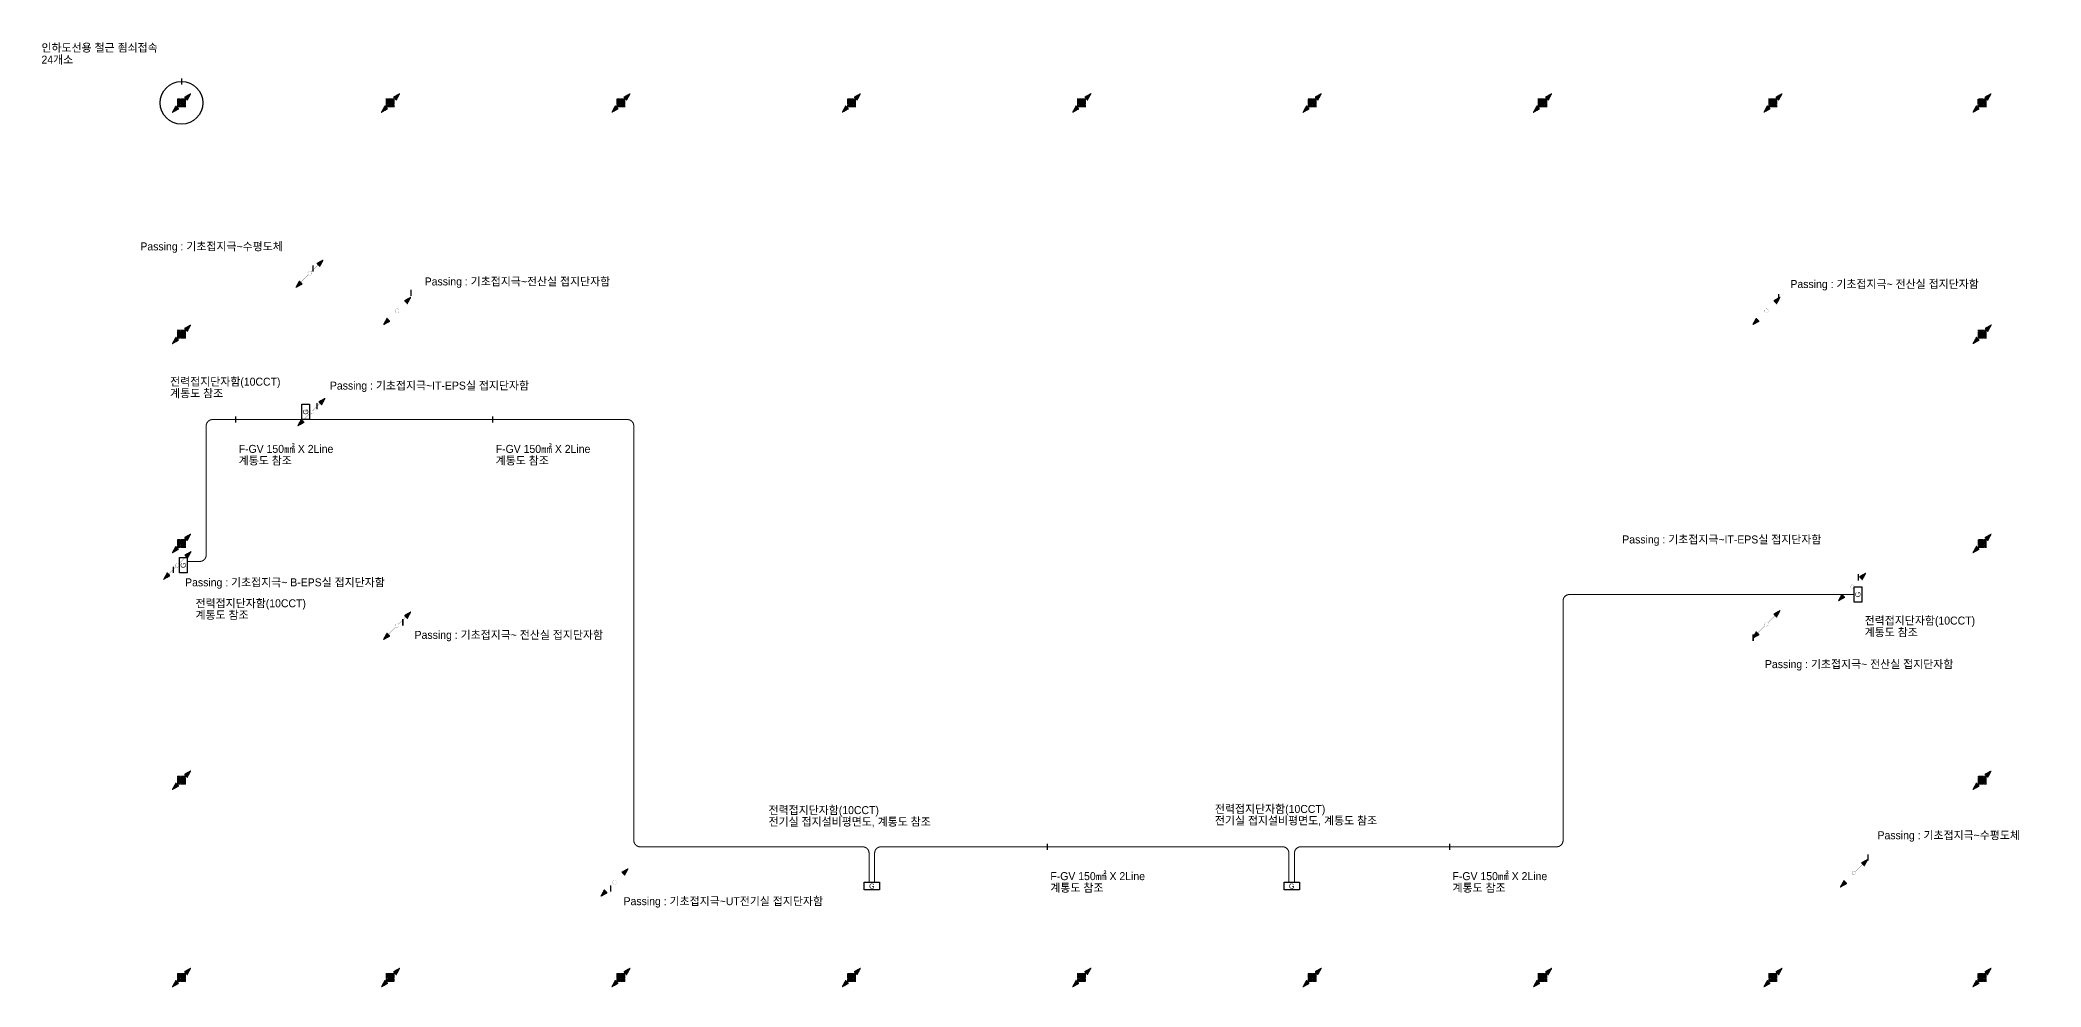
# Model space of a CAD drawing. Header units: millimetres. Extents: x 84495 to 502050, y -708375 to 1238700.
# Drawn here: x 85922 to 179717, y 463557 to 507947 of the extents above; entities that cross this region are included whole.
import ezdxf
from ezdxf.enums import TextEntityAlignment as Align

# ---------------------------------------------------------------- set-up
doc = ezdxf.new("R2010")
doc.units = ezdxf.units.MM
doc.header["$LTSCALE"] = 150
doc.set_wipeout_variables(frame=1)
doc.linetypes.add('C2', pattern=[18.5, 13.5, -2, 1, -2])
doc.layers.get('0').update_dxf_attribs({"lineweight": 0})
for name, color, linetype in [('------02 Etc Panel', 3, 'Continuous'), ('------99 Grounding and Lightning', 3, 'Continuous'), ('-----09 E-WIRE-GV', 2, 'Continuous'), ('-----20 General Symbol', 3, 'Continuous'), ('-----29 Indicator', 1, 'Continuous'), ('-----30 Text', 2, 'Continuous')]:
    doc.layers.add(name, color=color, linetype=linetype)
doc.styles.add('ELEC', font='')
doc.styles.get('ELEC').set_extended_font_data('Dotum')
pattern_1 = [(180, (845852.563, 610254.6404), (-1e-14, -6.25), [])]

# ---------------------------------------------------------------- blocks, each defined once
blk = doc.blocks.new('구조체접속')
h = blk.add_hatch()
h.set_pattern_fill('ANGLE', color=1, scale=200)
h.set_pattern_definition([(0, (0, 0), (0, 55), [40, -15]), (90, (0, 0), (-55, 3e-15), [40, -15])])
h.paths.add_polyline_path([(168, 168), (-168, 168), (-168, -168), (168, -168)])
at = {"color": 1}
for p, q in [((166, 168), (168, 166)), ((-168, -166), (-166, -168))]:
    blk.add_line(p, q, dxfattribs=at)
at = {"color": 1, "const_width": 2}
blk.add_lwpolyline([(168, 168), (-168, 168), (-168, -168), (168, -168)], close=True, dxfattribs=at)
blk = doc.blocks.new("'인하도선용 수직철근 또는 철골")
h = blk.add_hatch()
h.set_pattern_fill('ANSI31', color=256, scale=50, angle=135)
h.set_pattern_definition(pattern_1)
h.paths.add_polyline_path([(291, 293), (180, 89), (88, 181)])
h = blk.add_hatch()
h.set_pattern_fill('ANSI31', color=256, scale=50, angle=135)
h.set_pattern_definition(pattern_1)
h.paths.add_polyline_path([(-291, -293), (-180, -89), (-88, -181)])
at = {"const_width": 3.93}
for points in [[(293, 293), (181, 88), (88, 181), (293, 293)], [(-293, -293), (-181, -88), (-88, -181), (-293, -293)]]:
    blk.add_lwpolyline(points, dxfattribs=at)
at = {"xscale": 0.8, "yscale": 0.8, "zscale": 0.8}
blk.add_blockref('구조체접속', (0, 0), dxfattribs=at)
blk = doc.blocks.new('입상입하1')
h = blk.add_hatch()
h.set_pattern_fill('ANSI31', color=256, scale=50, angle=135)
h.set_pattern_definition([(180, (845993.8846, 610394.13), (-1e-14, -6.25), [])])
h.paths.add_polyline_path([(432, 432), (321, 228), (229, 321)])
at = {"const_width": 3.93}
blk.add_lwpolyline([(0, 61, -1), (0, -61, -1), (0, 61)], format="xyb", dxfattribs=at)
for points in [[(43, 43), (275, 275)], [(434, 433), (322, 227), (229, 321), (434, 433)]]:
    blk.add_lwpolyline(points, dxfattribs=at)
blk = doc.blocks.new('C01')
blk.add_lwpolyline([(-300, 0), (-300, 300), (300, 300), (300, 0)], close=True)
at = {"style": 'ELEC'}
blk.add_text('G', height=200, dxfattribs=at).set_placement((0, 150), align=Align.MIDDLE)

msp = doc.modelspace()

# ---------------------------------------------------------------- linework, layer by layer
at = {"layer": '-----09 E-WIRE-GV', "color": 1, "linetype": 'C2', "ltscale": 0.3, "const_width": 50}
msp.add_lwpolyline([(98194, 490156), (94011, 490156, 0.414214), (93711, 489856), (93711, 483805, -0.414214), (93411, 483505), (92814, 483505)], format="xyb", dxfattribs=at)
at = {"layer": '-----09 E-WIRE-GV', "color": 1, "linetype": 'C2', "ltscale": 0.3, "const_width": 50, "elevation": 0}
msp.add_lwpolyline([(144463, 468465), (144463, 469829, 0.414214), (144163, 470129), (125344, 470129, 0.414214), (125044, 469829), (125044, 468465)], format="xyb", dxfattribs=at)
at = {"layer": '-----29 Indicator', "elevation": 0}
for points in [[(98339, 498244, 0, 0, 0), (98723, 498244, 0, 0, 0), (98723, 497381, 64.2, 64.2, 0), (98723, 497081, 0, 0, 0)], [(133143, 469115, 0, 0, 0), (133143, 469978, 64.2, 64.2, 0), (133143, 470279, 0, 0, 0)]]:
    msp.add_lwpolyline(points, format="xyseb", dxfattribs=at)
at = {"layer": '-----29 Indicator'}
for points in [[(95098, 489142, 0, 0, 0), (95098, 490005, 64.2, 64.2, 0), (95098, 490306, 0, 0, 0)], [(107146, 489142, 0, 0, 0), (107146, 490005, 64.2, 64.2, 0), (107146, 490306, 0, 0, 0)], [(151996, 469115, 0, 0, 0), (151996, 469978, 64.2, 64.2, 0), (151996, 470279, 0, 0, 0)]]:
    msp.add_lwpolyline(points, format="xyseb", dxfattribs=at)
msp.add_circle((92557, 505002), 1000, dxfattribs=at)

# ---------------------------------------------------------------- block references
at = {"layer": '------02 Etc Panel', "xscale": 1.199999999953434, "yscale": 1.199999999953434, "zscale": 1.199999999953434, "rotation": 90}
for p in [(98554, 490516), (92814, 483325), (171314, 481955)]:
    msp.add_blockref('C01', p, dxfattribs=at)
at = {"layer": '------02 Etc Panel'}
for p, xscale, yscale, zscale in [((124914, 468105), 1.199999999953434, 1.199999999953434, 1.199999999953434), ((144594, 468105), 1.2, 1.2, 1.2)]:
    msp.add_blockref('C01', p, dxfattribs=dict(at, xscale=xscale, yscale=yscale, zscale=zscale))
at = {"layer": '------99 Grounding and Lightning', "xscale": 1.5, "yscale": 1.5, "zscale": 1.5}
for p in [(92557, 505002), (102354, 505005), (113154, 505005), (123954, 505005), (134754, 505005), (145554, 505005), (156354, 505005), (167154, 505005), (176950, 505002), (92557, 494158), (176957, 494158), (92554, 484355), (176954, 484355), (92557, 473258), (176957, 473258), (92557, 464008), (102354, 464005), (113154, 464008), (123954, 464008), (134754, 464008), (145554, 464008), (156354, 464005), (167154, 464005), (176950, 464008)]:
    msp.add_blockref("'인하도선용 수직철근 또는 철골", p, dxfattribs=at)
at = {"layer": '-----20 General Symbol', "xscale": 1.5, "yscale": 1.5, "zscale": 1.5}
for p in [(98557, 497002), (102662, 495255), (166846, 495255), (98646, 490516), (92362, 483325), (170862, 482315), (166846, 480563), (102662, 480497), (112849, 468462), (170957, 468902)]:
    msp.add_blockref('입상입하1', p, dxfattribs=at)
at = {"layer": '-----20 General Symbol', "xscale": 1.5, "yscale": 1.5, "zscale": 1.5, "rotation": 180}
for p in [(98557, 497002), (102662, 495255), (166846, 495255), (98646, 490516), (92362, 483325), (170862, 482315), (102662, 480497), (166846, 480563), (170957, 468899), (112849, 468462)]:
    msp.add_blockref('입상입하1', p, dxfattribs=at)

# ---------------------------------------------------------------- wipeouts: each hides what was drawn before it
for points in [[(85922, 507947), (92172, 507947), (92172, 506697), (85922, 506697)], [(103797, 497012), (113857, 497012), (113857, 496262), (103797, 496262)], [(159967, 484918), (170670, 484918), (170670, 484168), (159967, 484168)], [(93074, 481905), (98989, 481905), (98989, 480655), (93074, 480655)], [(171315, 481095), (177268, 481095), (177268, 479845), (171315, 479845)], [(119888, 472191), (128786, 472191), (128786, 470941), (119888, 470941)], [(140811, 472245), (149709, 472245), (149709, 470995), (140811, 470995)], [(171993, 471018), (179717, 471018), (179717, 470268), (171993, 470268)]]:
    msp.add_wipeout(points).dxf.layer = '-----29 Indicator'

# ---------------------------------------------------------------- next in the draw order: linework, layer by layer
at = {"layer": '-----09 E-WIRE-GV', "color": 1, "linetype": 'C2', "ltscale": 0.3, "const_width": 50}
for points in [[(124783, 468465), (124783, 469829, 0.414214), (124483, 470129), (114055, 470129, -0.414214), (113755, 470429), (113755, 489856, 0.414214), (113455, 490156), (98554, 490156)], [(170954, 481955), (157615, 481955, 0.414214), (157315, 481655), (157315, 470429, -0.414214), (157015, 470129), (145024, 470129, 0.414214), (144724, 469829), (144724, 468465)]]:
    msp.add_lwpolyline(points, format="xyb", dxfattribs=at)
at = {"layer": '-----29 Indicator', "elevation": 0}
for points in [[(92172, 507309, 0, 0, 0), (92557, 507309, 0, 0, 0), (92557, 506152, 64.2, 64.2, 0), (92557, 505852, 0, 0, 0)], [(103797, 496637, 0, 0, 0), (103308, 496637, 0, 0, 0), (103308, 496245, 64.2, 64.2, 0), (103308, 495944, 0, 0, 0)], [(171993, 470643, 0, 0, 0), (171609, 470643, 0, 0, 0), (171609, 469780, 64.2, 64.2, 0), (171609, 469479, 0, 0, 0)]]:
    msp.add_lwpolyline(points, format="xyseb", dxfattribs=at)
at = {"layer": '-----29 Indicator'}
msp.add_lwpolyline([(170670, 484543, 0, 0, 0), (171159, 484543, 0, 0, 0), (171159, 482911, 64.2, 64.2, 0), (171159, 482610, 0, 0, 0)], format="xyseb", dxfattribs=at)

# ---------------------------------------------------------------- next in the draw order: texts
at = {"layer": '-----30 Text', "style": 'ELEC'}
for s, p in [('인하도선용 철근 죔쇠접속', (85990, 507585)), ('24개소', (85990, 507027)), ('Passing : 기초접지극~전산실 접지단자함', (103955, 496630)), ('Passing : 기초접지극~IT-EPS실 접지단자함', (160090, 484536)), ('계통도 참조', (93211, 480999)), ('전력접지단자함(10CCT)', (93211, 481543)), ('계통도 참조', (171452, 480188)), ('전력접지단자함(10CCT)', (171452, 480733)), ('전력접지단자함(10CCT)', (120071, 471848, 0)), ('전력접지단자함(10CCT)', (140994, 471902, 0)), ('전기실 접지설비평면도, 계통도 참조', (120071, 471303, 0)), ('전기실 접지설비평면도, 계통도 참조', (140994, 471358, 0)), ('Passing : 기초접지극~수평도체', (172055, 470670))]:
    msp.add_text(s, height=375, dxfattribs=at).set_placement(p, align=Align.MIDDLE_LEFT)

# ---------------------------------------------------------------- next in the draw order: wipeouts: each hides what was drawn before it
for points in [[(90565, 498619), (98339, 498619), (98339, 497869), (90565, 497869)], [(167909, 496871), (178132, 496871), (178132, 496121), (167909, 496121)], [(91882, 492293), (97810, 492293), (97810, 491043), (91882, 491043)], [(99389, 492130), (110092, 492130), (110092, 491380), (99389, 491380)], [(133143, 469115), (138268, 469115), (138268, 467865), (133143, 467865)], [(113158, 467943), (123863, 467943), (123863, 467193), (113158, 467193)]]:
    msp.add_wipeout(points).dxf.layer = '-----29 Indicator'

# ---------------------------------------------------------------- next in the draw order: linework, layer by layer
at = {"layer": '-----29 Indicator'}
for points in [[(167909, 496496, 0, 0, 0), (167420, 496496, 0, 0, 0), (167420, 496046, 64.2, 64.2, 0), (167420, 495746, 0, 0, 0)], [(99389, 491755, 0, 0, 0), (98900, 491755, 0, 0, 0), (98900, 490939, 64.2, 64.2, 0), (98900, 490638, 0, 0, 0)], [(113158, 467568, 0, 0, 0), (112669, 467568, 0, 0, 0), (112669, 468018, 64.2, 64.2, 0), (112669, 468318, 0, 0, 0)]]:
    msp.add_lwpolyline(points, format="xyseb", dxfattribs=at)

# ---------------------------------------------------------------- next in the draw order: texts
at = {"layer": '-----30 Text', "style": 'ELEC'}
for s, p in [('Passing : 기초접지극~수평도체', (90627, 498272)), ('Passing : 기초접지극~ 전산실 접지단자함', (167973, 496508)), ('계통도 참조', (92019, 491386)), ('전력접지단자함(10CCT)', (92019, 491931)), ('Passing : 기초접지극~IT-EPS실 접지단자함', (99511, 491748)), ('F-GV 150㎟ X 2Line ', (133280, 468753)), ('계통도 참조', (133280, 468208)), ('Passing : 기초접지극~UT전기실 접지단자함', (113276, 467580))]:
    msp.add_text(s, height=375, dxfattribs=at).set_placement(p, align=Align.MIDDLE_LEFT)

# ---------------------------------------------------------------- next in the draw order: wipeouts: each hides what was drawn before it
for points in [[(95098, 489142), (100223, 489142), (100223, 487892), (95098, 487892)], [(107146, 489142), (112271, 489142), (112271, 487892), (107146, 487892)], [(92659, 482888), (103362, 482888), (103362, 482138), (92659, 482138)], [(103418, 480427), (113641, 480427), (113641, 479677), (103418, 479677)], [(151996, 469115), (157121, 469115), (157121, 467865), (151996, 467865)]]:
    msp.add_wipeout(points).dxf.layer = '-----29 Indicator'
msp.add_wipeout([(166715, 479054), (176937, 479054), (176937, 478304), (166715, 478304)]).translate(0, 0, 0).dxf.layer = '-----29 Indicator'

# ---------------------------------------------------------------- next in the draw order: linework, layer by layer
at = {"layer": '-----29 Indicator'}
for points in [[(92659, 482513, 0, 0, 0), (92170, 482513, 0, 0, 0), (92170, 482962, 64.2, 64.2, 0), (92170, 483263, 0, 0, 0)], [(103418, 480052, 0, 0, 0), (102929, 480052, 0, 0, 0), (102929, 480501, 64.2, 64.2, 0), (102929, 480802, 0, 0, 0)]]:
    msp.add_lwpolyline(points, format="xyseb", dxfattribs=at)
at = {"layer": '-----29 Indicator', "elevation": 0}
msp.add_lwpolyline([(166715, 478679, 0, 0, 0), (166226, 478679, 0, 0, 0), (166226, 479783, 64.2, 64.2, 0), (166226, 480083, 0, 0, 0)], format="xyseb", dxfattribs=at)

# ---------------------------------------------------------------- next in the draw order: texts
at = {"layer": '-----30 Text', "style": 'ELEC'}
for s, p in [('F-GV 150㎟ X 2Line ', (95234, 488780)), ('F-GV 150㎟ X 2Line ', (107283, 488780)), ('계통도 참조', (95234, 488235)), ('계통도 참조', (107283, 488235)), ('Passing : 기초접지극~ B-EPS실 접지단자함', (92723, 482525)), ('Passing : 기초접지극~ 전산실 접지단자함', (103482, 480063)), ('Passing : 기초접지극~ 전산실 접지단자함', (166778, 478691, 0)), ('F-GV 150㎟ X 2Line ', (152133, 468753)), ('계통도 참조', (152133, 468208))]:
    msp.add_text(s, height=375, dxfattribs=at).set_placement(p, align=Align.MIDDLE_LEFT)

doc.saveas('drawing.dxf')
